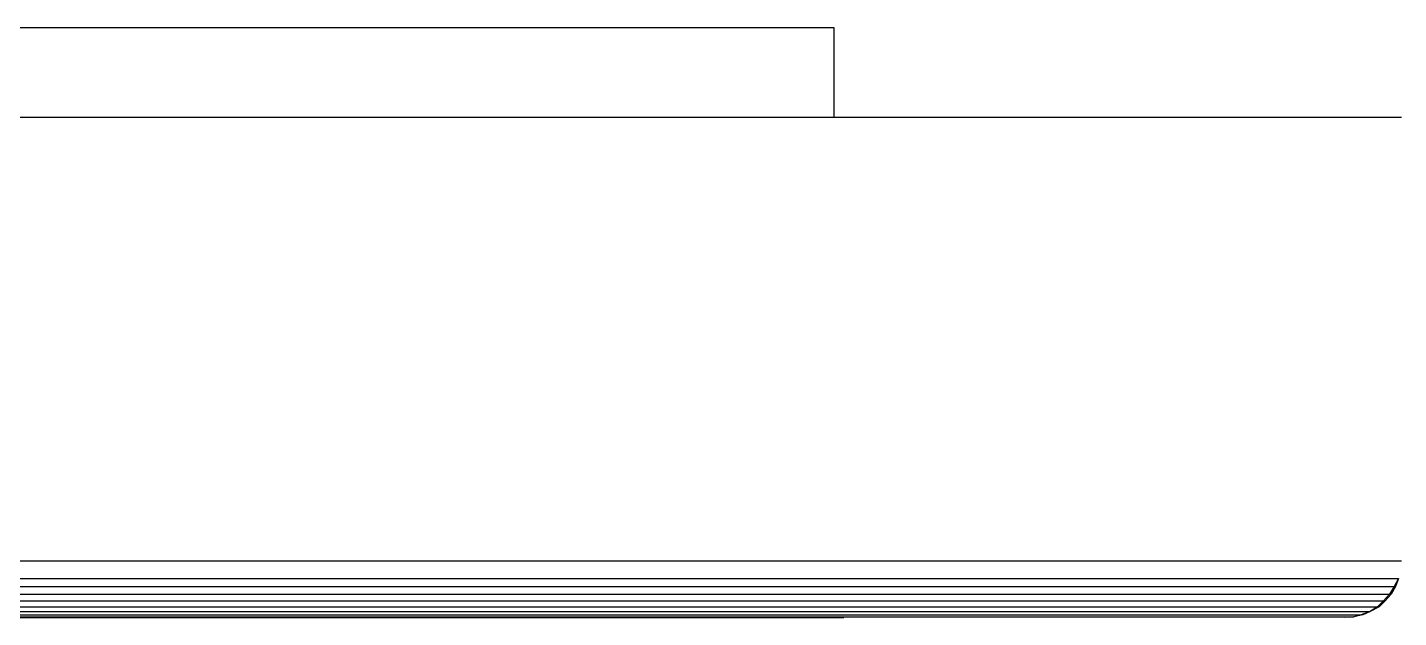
# Model space of a CAD drawing. Header units: millimetres. Extents: x -1283 to 2747, y -259 to 2557.
# Drawn here: x 1387.7 to 1479.4, y 2061.4 to 2100.9 of the extents above; entities that cross this region are included whole.
import ezdxf

# ---------------------------------------------------------------- set-up
doc = ezdxf.new("R2010")
doc.units = ezdxf.units.MM
doc.header["$MEASUREMENT"] = 0
doc.layers.add('Utwórz2D linie widoczne', color=7, linetype='Continuous', true_color=0x000000)

msp = doc.modelspace()

# ---------------------------------------------------------------- linework, layer by layer
at = {"layer": 'Utwórz2D linie widoczne'}
for p, q in [((1137.649, 2100.89), (1441.65, 2100.89)), ((1441.65, 2100.89), (1441.65, 2094.89)), ((1099.649, 2094.89), (1479.65, 2094.89)), ((1099.649, 2065.182), (1479.65, 2065.182)), ((1099.85, 2064.008), (1479.449, 2064.008)), ((1479.449, 2064.008), (1479.15, 2063.457)), ((1479.449, 2064.008), (1479.25, 2063.457)), ((1100.049, 2063.457), (1479.15, 2063.457)), ((1479.15, 2063.457), (1478.85, 2062.948)), ((1479.25, 2063.457), (1478.949, 2062.948)), ((1479.25, 2063.457), (1479.15, 2063.457)), ((1100.35, 2062.948), (1478.85, 2062.948)), ((1100.75, 2062.495), (1478.449, 2062.495)), ((1101.149, 2062.108), (1478.049, 2062.108)), ((1478.15, 2062.108), (1477.549, 2061.796)), ((1478.049, 2062.108), (1477.549, 2061.796)), ((1478.449, 2062.495), (1478.049, 2062.108)), ((1478.15, 2062.108), (1478.049, 2062.108)), ((1478.549, 2062.495), (1478.15, 2062.108)), ((1478.85, 2062.948), (1478.449, 2062.495)), ((1478.549, 2062.495), (1478.449, 2062.495)), ((1478.949, 2062.948), (1478.549, 2062.495)), ((1478.949, 2062.948), (1478.85, 2062.948)), ((1101.75, 2061.796), (1477.549, 2061.796)), ((1102.25, 2061.568), (1476.949, 2061.568)), ((1102.85, 2061.429), (1476.449, 2061.429)), ((1142.15, 2061.382), (1442.314, 2061.382)), ((1476.449, 2061.429), (1475.85, 2061.382)), ((1477.049, 2061.568), (1476.449, 2061.429)), ((1476.949, 2061.568), (1476.449, 2061.429)), ((1477.549, 2061.796), (1476.949, 2061.568)), ((1477.049, 2061.568), (1476.949, 2061.568)), ((1477.549, 2061.796), (1477.049, 2061.568))]:
    msp.add_line(p, q, dxfattribs=at)

doc.saveas('drawing.dxf')
